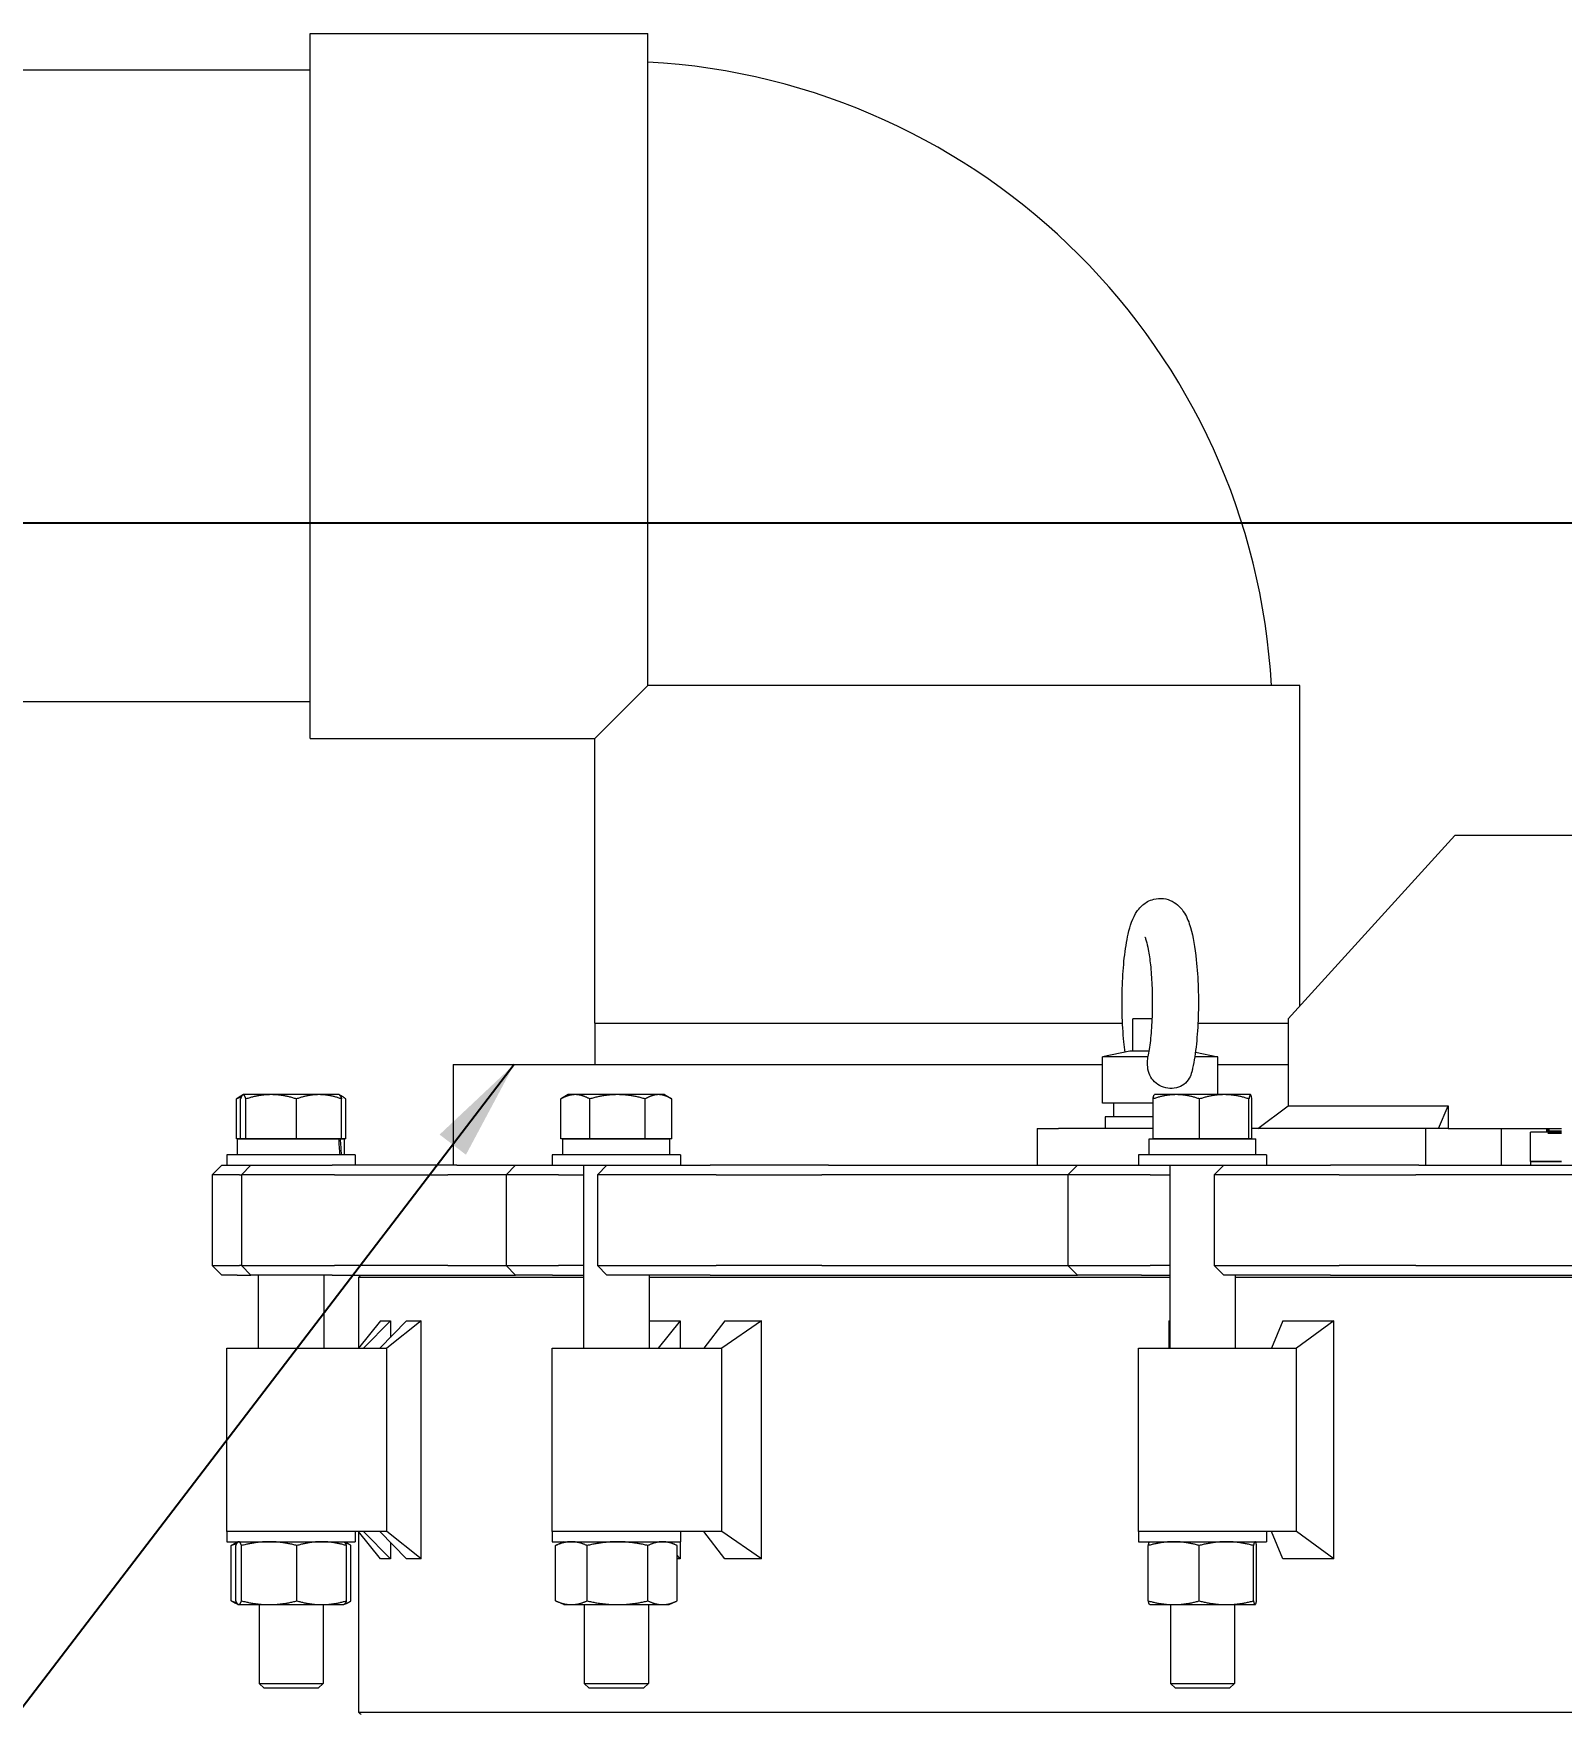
# Model space of a CAD drawing. Header units: inches. Extents: x 17 to 469, y 7 to 301.
# Drawn here: x 334.11 to 354.97, y 116.49 to 139.43 of the extents above; entities that cross this region are included whole.
import ezdxf

# ---------------------------------------------------------------- set-up
doc = ezdxf.new("R2010")
doc.units = ezdxf.units.IN
doc.header["$LTSCALE"] = 14
doc.header["$MEASUREMENT"] = 0
for name, color, linetype, lineweight in [('Dimension (ANSI)', 7, 'Continuous', 25), ('Symbol (ANSI)', 7, 'Continuous', 25), ('Visible (ANSI)', 7, 'Continuous', 50)]:
    doc.layers.add(name, color=color, linetype=linetype, lineweight=lineweight)
doc.styles.add('MEMCOR Medium', font='arial.ttf')
doc.dimstyles.new('Default (ANSI)', dxfattribs={"dimscale": 14, "dimtxt": 0.15, "dimasz": 0.098425, "dimexe": 0.125, "dimexo": 0.0625, "dimgap": 0.031496, "dimtad": 0, "dimtih": 1, "dimtoh": 1, "dimdec": 4, "dimrnd": 1e-08, "dimzin": 3, "dimdsep": 46, "dimlunit": 5, "dimtxsty": 'MEMCOR Medium', "dimcen": 0.09, "dimdle": 0.393701, "dimclrd": 256, "dimclre": 256, "dimclrt": 256, "dimadec": 0, "dimazin": 1, "dimtfac": 0.8, "dimtofl": 0, "dimtmove": 0, "dimatfit": 3, "dimfxl": 1, "dimfrac": 1, "dimtolj": 1, "dimtzin": 4, "dimlwd": -1, "dimlwe": -1, "dimarcsym": 0})
doc.dimstyles.new('Default (ANSI)$7', dxfattribs={"dimscale": 14, "dimtxt": 0.15, "dimasz": 0.098425, "dimexe": 0.125, "dimexo": 0.0625, "dimgap": 0.031496, "dimtad": 0, "dimtih": 1, "dimtoh": 1, "dimdec": 4, "dimrnd": 1e-08, "dimzin": 3, "dimdsep": 46, "dimlunit": 5, "dimtxsty": 'MEMCOR Medium', "dimcen": 0.09, "dimdle": 0.393701, "dimclrd": 256, "dimclre": 256, "dimclrt": 256, "dimadec": 0, "dimazin": 1, "dimtfac": 0.8, "dimtofl": 0, "dimtmove": 0, "dimatfit": 3, "dimfxl": 1, "dimfrac": 1, "dimtolj": 1, "dimtzin": 4, "dimlwd": -1, "dimlwe": -1, "dimarcsym": 0})

# ---------------------------------------------------------------- blocks, each defined once
blk = doc.blocks.new('*D28')
at = {"layer": 'Defpoints', "color": 0, "transparency": 16777216}
for p in [(299.754, 132.744), (359.476, 132.744), (339.816, 40.229)]:
    blk.add_point(p, dxfattribs=at)
at = {"layer": 'Dimension (ANSI)', "transparency": 16777216}
for p, q in [((358.601, 132.744), (298.004, 132.744)), ((299.754, 131.366), (299.754, 93.646)), ((299.754, 41.607), (299.754, 79.328)), ((338.941, 40.229), (298.004, 40.229))]:
    blk.add_line(p, q, dxfattribs=at)
for points in [[(299.524, 131.366), (299.983, 131.366), (299.754, 132.744)], [(299.524, 41.607), (299.983, 41.607), (299.754, 40.229)]]:
    blk.add_solid(points, dxfattribs=at)
at = {"layer": 'Dimension (ANSI)', "transparency": 16777216, "char_height": 2.1, "attachment_point": 5, "style": 'MEMCOR Medium'}
for s, insert in [('\\A1; \\fArial|b0|i0;\\H2.1000;92{\\H0.8x;\\S1#2;} in', (299.754, 88.633)), ('\\A1;[2349.9 mm]{\\P\\fArial|b0|i0;\\H2.1000;SHIPPING HEIGHT\\P\\fArial|b0|i0;\\H2.1000;REF.}', (299.754, 81.474))]:
    blk.add_mtext(s, dxfattribs=dict(at, insert=insert))

msp = doc.modelspace()

# ---------------------------------------------------------------- linework, layer by layer
at = {"layer": 'Visible (ANSI)', "linetype": 'Continuous', "lineweight": 18}
for p, q in [((337.890631, 129.804368), (337.890631, 139.429368)), ((337.890631, 139.429368), (342.500631, 139.429368)), ((342.500631, 130.526868), (342.500631, 139.429368)), ((337.890631, 138.929368), (314.965381, 138.929368)), ((341.778131, 129.804368), (342.500631, 130.526868)), ((351.403131, 130.526868), (342.500631, 130.526868)), ((351.403131, 126.157555), (351.403131, 130.526868)), ((337.890631, 130.304368), (314.965381, 130.304368)), ((337.890631, 129.804368), (341.778131, 129.804368)), ((341.778131, 125.916868), (341.778131, 129.804368)), ((351.240898, 125.979368), (353.517066, 128.479368)), ((372.356837, 128.479368), (353.517066, 128.479368)), ((341.778131, 125.916868), (348.980825, 125.916868)), ((341.778131, 125.916868), (341.778131, 125.354368)), ((341.778131, 125.916868), (348.980825, 125.916868)), ((349.382348, 125.979368), (349.120462, 125.979368)), ((349.120462, 125.536373), (349.120462, 125.979368)), ((350.010099, 125.916868), (351.240898, 125.916868)), ((350.010099, 125.916868), (351.240898, 125.916868)), ((351.240898, 125.979368), (351.240898, 124.791868)), ((349.080119, 125.536373), (348.70806, 125.457289)), ((349.327628, 125.457289), (348.70806, 125.457289)), ((348.70806, 124.827368), (348.70806, 125.457289)), ((349.341024, 125.536373), (349.080119, 125.536373)), ((350.282863, 125.457289), (349.966253, 125.457289)), ((349.975636, 125.522592), (350.282863, 125.457289)), ((350.282863, 124.942997), (350.282863, 125.457289)), ((339.840631, 125.354368), (348.70806, 125.354368)), ((339.840631, 125.354368), (339.840631, 123.979368)), ((350.282863, 125.354368), (351.240898, 125.354368)), ((336.882911, 124.338997), (336.882911, 124.884405)), ((336.970103, 124.9412), (336.930472, 124.918319)), ((336.939551, 124.338997), (336.939551, 124.884405)), ((336.973215, 124.942997), (336.970103, 124.9412)), ((336.976313, 124.942997), (336.973215, 124.942997)), ((337.357906, 124.942997), (336.976313, 124.942997)), ((337.013074, 124.338997), (337.013074, 124.884405)), ((338.010809, 124.942997), (337.357906, 124.942997)), ((337.702738, 124.338997), (337.702738, 124.884405)), ((338.285215, 124.942997), (338.010809, 124.942997)), ((338.285215, 124.942997), (338.288327, 124.9412)), ((338.288327, 124.9412), (338.327958, 124.918319)), ((338.318879, 124.338997), (338.318879, 124.884405)), ((338.37552, 124.338997), (338.37552, 124.884405)), ((341.312758, 124.338997), (341.312758, 124.884405)), ((341.414052, 124.942997), (341.322059, 124.889885)), ((341.509433, 124.942997), (341.414052, 124.942997)), ((342.084755, 124.942997), (341.509433, 124.942997)), ((341.706108, 124.338997), (341.706108, 124.884405)), ((342.645373, 124.942997), (342.084755, 124.942997)), ((342.463401, 124.338997), (342.463401, 124.884405)), ((342.726052, 124.942997), (342.645373, 124.942997)), ((342.726052, 124.942997), (342.818044, 124.889885)), ((342.827345, 124.338997), (342.827345, 124.884405)), ((349.397231, 124.827368), (348.70806, 124.827368)), ((348.862962, 124.639368), (348.862962, 124.827368)), ((349.397231, 124.338997), (349.397231, 124.884405)), ((349.416162, 124.942997), (349.415261, 124.942477)), ((349.714866, 124.942997), (349.416162, 124.942997)), ((350.369966, 124.942997), (349.714866, 124.942997)), ((350.0325, 124.338997), (350.0325, 124.884405)), ((350.727263, 124.942997), (350.369966, 124.942997)), ((350.707431, 124.338997), (350.707431, 124.884405)), ((350.728162, 124.942997), (350.727263, 124.942997)), ((350.728162, 124.942997), (350.729064, 124.942477)), ((350.747094, 124.338997), (350.747094, 124.884405)), ((350.827133, 124.479368), (351.240898, 124.791868)), ((351.240898, 124.791868), (353.42602, 124.791868)), ((353.296776, 124.479368), (353.42602, 124.791868)), ((353.42602, 124.791868), (353.42602, 124.479368)), ((349.397231, 124.639368), (348.745462, 124.639368)), ((348.745462, 124.639368), (348.745462, 124.479368)), ((336.939551, 124.338997), (336.882911, 124.338997)), ((336.899715, 124.338993), (338.281611, 124.338993)), ((336.899715, 124.119993), (336.899715, 124.338993)), ((336.976313, 124.338997), (336.939551, 124.338997)), ((336.973215, 124.338997), (336.973215, 124.338993)), ((337.013074, 124.338997), (336.976313, 124.338997)), ((337.357906, 124.338997), (337.013074, 124.338997)), ((337.702738, 124.338997), (337.357906, 124.338997)), ((338.010809, 124.338997), (337.702738, 124.338997)), ((338.318879, 124.338997), (338.010809, 124.338997)), ((338.281611, 124.338993), (338.304255, 124.338993)), ((338.285215, 124.338997), (338.285215, 124.338993)), ((338.304255, 124.338993), (338.358715, 124.338993)), ((338.37552, 124.338997), (338.318879, 124.338997)), ((338.358715, 124.119993), (338.358715, 124.338993)), ((341.509433, 124.338997), (341.312758, 124.338997)), ((341.340552, 124.338993), (342.799468, 124.338993)), ((341.340552, 124.119993), (341.340552, 124.338993)), ((341.414052, 124.338997), (341.414052, 124.338993)), ((341.706108, 124.338997), (341.509433, 124.338997)), ((342.084755, 124.338997), (341.706108, 124.338997)), ((342.463401, 124.338997), (342.084755, 124.338997)), ((342.645373, 124.338997), (342.463401, 124.338997)), ((342.827345, 124.338997), (342.645373, 124.338997)), ((342.726052, 124.338997), (342.726052, 124.338993)), ((347.815055, 124.479368), (348.108264, 124.479368)), ((347.815055, 124.479368), (347.815055, 123.979368)), ((349.397231, 124.479368), (348.108264, 124.479368)), ((349.342662, 124.338993), (350.801662, 124.338993)), ((349.342662, 124.119993), (349.342662, 124.338993)), ((349.714866, 124.338997), (349.397231, 124.338997)), ((349.416162, 124.338997), (349.416162, 124.338993)), ((350.0325, 124.338997), (349.714866, 124.338997)), ((350.369966, 124.338997), (350.0325, 124.338997)), ((350.707431, 124.338997), (350.369966, 124.338997)), ((350.727263, 124.338997), (350.707431, 124.338997)), ((350.747094, 124.338997), (350.727263, 124.338997)), ((350.728162, 124.338997), (350.728162, 124.338993)), ((353.115834, 124.479368), (350.747094, 124.479368)), ((350.801662, 124.119993), (350.801662, 124.338993)), ((353.42602, 124.479368), (353.115834, 124.479368)), ((353.115834, 124.479368), (353.115834, 123.979368)), ((353.42602, 124.479368), (353.296776, 124.479368)), ((353.42602, 124.479368), (354.972587, 124.479368)), ((354.149787, 124.479368), (354.149787, 123.979368)), ((354.787204, 124.429368), (354.550631, 124.429368)), ((354.550631, 124.029368), (354.550631, 124.429368)), ((338.504215, 124.119993), (336.754215, 124.119993)), ((336.754215, 124.119993), (336.754215, 123.979368)), ((338.504215, 124.119993), (338.504215, 123.979368)), ((342.945052, 124.119993), (341.195052, 124.119993)), ((341.195052, 124.119993), (341.195052, 123.979368)), ((342.799552, 124.119993), (342.799552, 124.276469)), ((342.945052, 124.119993), (342.945052, 123.979368)), ((350.947162, 124.119993), (349.197162, 124.119993)), ((349.197162, 124.119993), (349.197162, 123.979368)), ((350.947162, 124.119993), (350.947162, 123.979368)), ((336.682834, 123.979368), (336.552834, 123.849368)), ((336.569109, 123.849368), (336.552834, 123.849368)), ((336.552834, 123.849368), (336.552834, 122.609368)), ((336.62218, 123.849368), (336.569109, 123.849368)), ((336.923185, 123.849368), (336.62218, 123.849368)), ((336.682834, 123.979368), (336.696993, 123.979368)), ((336.696993, 123.979368), (336.749775, 123.979368)), ((336.749775, 123.979368), (336.754215, 123.979368)), ((336.754215, 123.979368), (337.081337, 123.979368)), ((336.923185, 123.849368), (336.951337, 123.849368)), ((337.081337, 123.979368), (336.951337, 123.849368)), ((336.959494, 123.849368), (336.951337, 123.849368)), ((336.951337, 123.849368), (336.951337, 122.609368)), ((337.03361, 123.849368), (336.959494, 123.849368)), ((338.220397, 123.849368), (337.03361, 123.849368)), ((337.081337, 123.979368), (337.085252, 123.979368)), ((337.085252, 123.979368), (337.158965, 123.979368)), ((337.158965, 123.979368), (338.191469, 123.979368)), ((339.157266, 123.979368), (338.191469, 123.979368)), ((338.220397, 123.849368), (339.186193, 123.849368)), ((339.891749, 123.979368), (339.157266, 123.979368)), ((339.186193, 123.849368), (339.769117, 123.849368)), ((340.563757, 123.849368), (339.769117, 123.849368)), ((339.891749, 123.979368), (340.693757, 123.979368)), ((340.693757, 123.979368), (340.563757, 123.849368)), ((340.755411, 123.849368), (340.563757, 123.849368)), ((340.563757, 123.849368), (340.563757, 122.609368)), ((340.693757, 123.979368), (340.860496, 123.979368)), ((340.925158, 123.849368), (340.755411, 123.849368)), ((340.860496, 123.979368), (341.029318, 123.979368)), ((341.281339, 123.849368), (340.925158, 123.849368)), ((341.029318, 123.979368), (341.195052, 123.979368)), ((341.195052, 123.979368), (341.940701, 123.979368)), ((341.281339, 123.849368), (341.622552, 123.849368)), ((341.622552, 123.979368), (341.622552, 121.479368)), ((341.940701, 123.979368), (341.810701, 123.849368)), ((341.870291, 123.849368), (341.810701, 123.849368)), ((341.810701, 123.849368), (341.810701, 122.609368)), ((342.056915, 123.849368), (341.870291, 123.849368)), ((341.940701, 123.979368), (341.969304, 123.979368)), ((341.969304, 123.979368), (342.154912, 123.979368)), ((343.434226, 123.849368), (342.056915, 123.849368)), ((342.154912, 123.979368), (343.353173, 123.979368)), ((344.127681, 123.979368), (343.353173, 123.979368)), ((343.434226, 123.849368), (344.208735, 123.849368)), ((344.965207, 123.979368), (344.127681, 123.979368)), ((344.208735, 123.849368), (344.873438, 123.849368)), ((348.236232, 123.849368), (344.873438, 123.849368)), ((344.965207, 123.979368), (348.366232, 123.979368)), ((348.366232, 123.979368), (348.236232, 123.849368)), ((348.763368, 123.849368), (348.236232, 123.849368)), ((348.236232, 123.849368), (348.236232, 122.609368)), ((348.366232, 123.979368), (348.82484, 123.979368)), ((349.01617, 123.849368), (348.763368, 123.849368)), ((348.82484, 123.979368), (349.076266, 123.979368)), ((349.356981, 123.849368), (349.01617, 123.849368)), ((349.076266, 123.979368), (349.239855, 123.979368)), ((349.241086, 123.979368), (349.239855, 123.979368)), ((349.241086, 123.979368), (350.363192, 123.979368)), ((349.356981, 123.849368), (349.624662, 123.849368)), ((349.624662, 123.979368), (349.624662, 121.479368)), ((350.363192, 123.979368), (350.233192, 123.849368)), ((350.381928, 123.849368), (350.233192, 123.849368)), ((350.233192, 123.849368), (350.233192, 122.609368)), ((350.363192, 123.979368), (350.434585, 123.979368)), ((350.644096, 123.849368), (350.381928, 123.849368)), ((350.434585, 123.979368), (350.695326, 123.979368)), ((351.939138, 123.849368), (350.644096, 123.849368)), ((350.695326, 123.979368), (351.822013, 123.979368)), ((352.251832, 123.979368), (351.822013, 123.979368)), ((351.939138, 123.849368), (352.368958, 123.849368)), ((353.026518, 123.979368), (352.251832, 123.979368)), ((352.368958, 123.849368), (352.983788, 123.849368)), ((357.60745, 123.849368), (352.983788, 123.849368)), ((353.026518, 123.979368), (357.622222, 123.979368)), ((354.972587, 124.029368), (354.550631, 124.029368)), ((354.550631, 124.029368), (354.972587, 124.029368)), ((354.550631, 124.029368), (354.550631, 123.979368)), ((336.552834, 122.609368), (336.569109, 122.609368)), ((336.682834, 122.479368), (336.552834, 122.609368)), ((336.569109, 122.609368), (336.62218, 122.609368)), ((336.62218, 122.609368), (336.923185, 122.609368)), ((336.696993, 122.479368), (336.682834, 122.479368)), ((336.749775, 122.479368), (336.696993, 122.479368)), ((336.894258, 122.479368), (336.749775, 122.479368)), ((336.894258, 122.479368), (337.081337, 122.479368)), ((336.951337, 122.609368), (336.923185, 122.609368)), ((336.951337, 122.609368), (336.959494, 122.609368)), ((337.081337, 122.479368), (336.951337, 122.609368)), ((336.959494, 122.609368), (337.03361, 122.609368)), ((337.03361, 122.609368), (338.220397, 122.609368)), ((337.085252, 122.479368), (337.081337, 122.479368)), ((337.158965, 122.479368), (337.085252, 122.479368)), ((338.191469, 122.479368), (337.158965, 122.479368)), ((337.181715, 122.479368), (337.181715, 121.479368)), ((338.076715, 122.479368), (338.076715, 121.479368)), ((338.191469, 122.479368), (339.157266, 122.479368)), ((339.186193, 122.609368), (338.220397, 122.609368)), ((339.157266, 122.479368), (339.691711, 122.479368)), ((339.769117, 122.609368), (339.186193, 122.609368)), ((339.691711, 122.479368), (340.693757, 122.479368)), ((339.769117, 122.609368), (340.563757, 122.609368)), ((340.563757, 122.609368), (340.755411, 122.609368)), ((340.693757, 122.479368), (340.563757, 122.609368)), ((340.860496, 122.479368), (340.693757, 122.479368)), ((340.755411, 122.609368), (340.925158, 122.609368)), ((341.029318, 122.479368), (340.860496, 122.479368)), ((340.925158, 122.609368), (341.281339, 122.609368)), ((341.200285, 122.479368), (341.029318, 122.479368)), ((341.200285, 122.479368), (341.622552, 122.479368)), ((341.622552, 122.609368), (341.281339, 122.609368)), ((341.810701, 122.609368), (341.870291, 122.609368)), ((341.940701, 122.479368), (341.810701, 122.609368)), ((341.870291, 122.609368), (342.056915, 122.609368)), ((341.969304, 122.479368), (341.940701, 122.479368)), ((342.154912, 122.479368), (341.969304, 122.479368)), ((342.056915, 122.609368), (343.434226, 122.609368)), ((343.353173, 122.479368), (342.154912, 122.479368)), ((342.517552, 122.479368), (342.517552, 121.479368)), ((343.353173, 122.479368), (344.127681, 122.479368)), ((344.208735, 122.609368), (343.434226, 122.609368)), ((344.127681, 122.479368), (344.662489, 122.479368)), ((344.873438, 122.609368), (344.208735, 122.609368)), ((344.662489, 122.479368), (348.366232, 122.479368)), ((344.873438, 122.609368), (348.236232, 122.609368)), ((348.236232, 122.609368), (348.763368, 122.609368)), ((348.366232, 122.479368), (348.236232, 122.609368)), ((348.82484, 122.479368), (348.366232, 122.479368)), ((348.763368, 122.609368), (349.01617, 122.609368)), ((349.076266, 122.479368), (348.82484, 122.479368)), ((349.01617, 122.609368), (349.356981, 122.609368)), ((349.239855, 122.479368), (349.076266, 122.479368)), ((349.239855, 122.479368), (349.624662, 122.479368)), ((349.624662, 122.609368), (349.356981, 122.609368)), ((350.233192, 122.609368), (350.381928, 122.609368)), ((350.363192, 122.479368), (350.233192, 122.609368)), ((350.434585, 122.479368), (350.363192, 122.479368)), ((350.381928, 122.609368), (350.644096, 122.609368)), ((350.695326, 122.479368), (350.434585, 122.479368)), ((350.519662, 122.479368), (350.519662, 121.479368)), ((350.644096, 122.609368), (351.939138, 122.609368)), ((351.822013, 122.479368), (350.695326, 122.479368)), ((351.822013, 122.479368), (352.251832, 122.479368)), ((352.368958, 122.609368), (351.939138, 122.609368)), ((352.251832, 122.479368), (352.681076, 122.479368)), ((352.983788, 122.609368), (352.368958, 122.609368)), ((352.681076, 122.479368), (357.941968, 122.479368)), ((352.983788, 122.609368), (357.60745, 122.609368)), ((341.622552, 122.448118), (338.5518, 122.448118)), ((338.5518, 122.448118), (338.5518, 121.484429)), ((349.624662, 122.448118), (342.517552, 122.448118)), ((359.603131, 122.448118), (350.519662, 122.448118)), ((338.848154, 121.85416), (338.547743, 121.479368)), ((338.986935, 121.85416), (338.619691, 121.479368)), ((339.205643, 121.85416), (338.842212, 121.479368)), ((338.848154, 121.85416), (338.986935, 121.85416)), ((339.404364, 121.85416), (338.937155, 121.479368)), ((338.986935, 121.85416), (338.986935, 121.628615)), ((339.205643, 121.85416), (339.404364, 121.85416)), ((339.404364, 118.604576), (339.404364, 121.85416)), ((342.517552, 121.85416), (342.940151, 121.85416)), ((342.940151, 121.85416), (342.641831, 121.479368)), ((342.940151, 121.85416), (342.940151, 121.479368)), ((343.552956, 121.85416), (343.265321, 121.479368)), ((344.04982, 121.85416), (343.508349, 121.479368)), ((343.552956, 121.85416), (344.04982, 121.85416)), ((344.04982, 118.604576), (344.04982, 121.85416)), ((349.612386, 121.85416), (349.612386, 121.479368)), ((349.612386, 121.85416), (349.624662, 121.85416)), ((349.612386, 121.85416), (349.624662, 121.826586)), ((351.167837, 121.85416), (351.012966, 121.479368)), ((351.167837, 121.85416), (351.864433, 121.85416)), ((351.864433, 121.85416), (351.355946, 121.479368)), ((351.864433, 118.604576), (351.864433, 121.85416)), ((336.754215, 121.479368), (337.823921, 121.479368)), ((336.754215, 118.979368), (336.754215, 121.479368)), ((337.823921, 121.479368), (338.937155, 121.479368)), ((338.937155, 118.979368), (338.937155, 121.479368)), ((341.195052, 121.479368), (342.615605, 121.479368)), ((341.195052, 118.979368), (341.195052, 121.479368)), ((342.615605, 121.479368), (343.508349, 121.479368)), ((343.508349, 118.979368), (343.508349, 121.479368)), ((349.197162, 121.479368), (350.86051, 121.479368)), ((349.197162, 118.979368), (349.197162, 121.479368)), ((350.86051, 121.479368), (351.355946, 121.479368)), ((351.355946, 118.979368), (351.355946, 121.479368)), ((337.823921, 118.979368), (336.754215, 118.979368)), ((337.823921, 118.979368), (336.754215, 118.979368)), ((336.754215, 118.979368), (336.754215, 118.838743)), ((336.754215, 118.838743), (338.504215, 118.838743)), ((336.906804, 118.837153), (336.863367, 118.816897)), ((336.910215, 118.838743), (336.906804, 118.837153)), ((338.937155, 118.979368), (337.823921, 118.979368)), ((338.348215, 118.838743), (338.351626, 118.837153)), ((338.351626, 118.837153), (338.395063, 118.816897)), ((338.504215, 118.979368), (338.504215, 118.838743)), ((338.848154, 118.604576), (338.547743, 118.979368)), ((338.5518, 118.974307), (338.5518, 116.510618)), ((338.986935, 118.604576), (338.619691, 118.979368)), ((339.205643, 118.604576), (338.842212, 118.979368)), ((339.404364, 118.604576), (338.937155, 118.979368)), ((338.986935, 118.830121), (338.986935, 118.604576)), ((342.615605, 118.979368), (341.195052, 118.979368)), ((342.615605, 118.979368), (341.195052, 118.979368)), ((341.195052, 118.979368), (341.195052, 118.838743)), ((341.195052, 118.838743), (342.945052, 118.838743)), ((341.351052, 118.838743), (341.250225, 118.791727)), ((343.508349, 118.979368), (342.615605, 118.979368)), ((342.789052, 118.838743), (342.889879, 118.791727)), ((342.940151, 118.838743), (342.940151, 118.604576)), ((342.945052, 118.979368), (342.945052, 118.838743)), ((343.552956, 118.604576), (343.265321, 118.979368)), ((344.04982, 118.604576), (343.508349, 118.979368)), ((350.86051, 118.979368), (349.197162, 118.979368)), ((350.86051, 118.979368), (349.197162, 118.979368)), ((349.197162, 118.979368), (349.197162, 118.838743)), ((349.197162, 118.838743), (350.947162, 118.838743)), ((349.353162, 118.838743), (349.352175, 118.838283)), ((350.791162, 118.838743), (350.79215, 118.838283)), ((351.355946, 118.979368), (350.86051, 118.979368)), ((350.947162, 118.979368), (350.947162, 118.838743)), ((351.167837, 118.604576), (351.012966, 118.979368)), ((351.864433, 118.604576), (351.355946, 118.979368)), ((336.811238, 118.03161), (336.811238, 118.786876)), ((336.873318, 118.03161), (336.873318, 118.786876)), ((336.953902, 118.03161), (336.953902, 118.786876)), ((337.709799, 118.03161), (337.709799, 118.786876)), ((338.385112, 118.03161), (338.385112, 118.786876)), ((338.447192, 118.03161), (338.447192, 118.786876)), ((338.986935, 118.604576), (338.848154, 118.604576)), ((339.404364, 118.604576), (339.205643, 118.604576)), ((341.240031, 118.03161), (341.240031, 118.786876)), ((341.671156, 118.03161), (341.671156, 118.786876)), ((342.501177, 118.03161), (342.501177, 118.786876)), ((342.900073, 118.03161), (342.900073, 118.786876)), ((342.940151, 118.604576), (342.900073, 118.654928)), ((342.940151, 118.604576), (342.900073, 118.604576)), ((344.04982, 118.604576), (343.552956, 118.604576)), ((349.332413, 118.03161), (349.332413, 118.786876)), ((350.028691, 118.03161), (350.028691, 118.786876)), ((350.76844, 118.03161), (350.76844, 118.786876)), ((350.811912, 118.03161), (350.811912, 118.786876)), ((351.864433, 118.604576), (351.167837, 118.604576)), ((336.906804, 117.981334), (336.863367, 118.001589)), ((336.910215, 117.979743), (336.906804, 117.981334)), ((336.910215, 117.979743), (336.91361, 117.979743)), ((336.91361, 117.979743), (337.33185, 117.979743)), ((337.191715, 117.979743), (337.191715, 116.905108)), ((337.33185, 117.979743), (338.047455, 117.979743)), ((338.047455, 117.979743), (338.348215, 117.979743)), ((338.066715, 117.979743), (338.066715, 116.905108)), ((338.348215, 117.979743), (338.351626, 117.981334)), ((338.351626, 117.981334), (338.395063, 118.001589)), ((341.351052, 117.979743), (341.250225, 118.026759)), ((341.351052, 117.979743), (341.455593, 117.979743)), ((341.455593, 117.979743), (342.086167, 117.979743)), ((341.632552, 117.979743), (341.632552, 116.905108)), ((342.086167, 117.979743), (342.700625, 117.979743)), ((342.507552, 117.979743), (342.507552, 116.905108)), ((342.700625, 117.979743), (342.789052, 117.979743)), ((342.789052, 117.979743), (342.889879, 118.026759)), ((349.353162, 117.979743), (349.352175, 117.980204)), ((349.353162, 117.979743), (349.680552, 117.979743)), ((349.634662, 117.979743), (349.634662, 116.905108)), ((349.680552, 117.979743), (350.398566, 117.979743)), ((350.398566, 117.979743), (350.790176, 117.979743)), ((350.509662, 117.979743), (350.509662, 116.905108)), ((350.790176, 117.979743), (350.791162, 117.979743)), ((350.791162, 117.979743), (350.79215, 117.980204)), ((337.191715, 116.905108), (338.066715, 116.905108)), ((337.259876, 116.838993), (337.191715, 116.905108)), ((337.998554, 116.838993), (337.259876, 116.838993)), ((337.998554, 116.838993), (338.066715, 116.905108)), ((341.632552, 116.905108), (342.507552, 116.905108)), ((341.700713, 116.838993), (341.632552, 116.905108)), ((342.439391, 116.838993), (341.700713, 116.838993)), ((342.439391, 116.838993), (342.507552, 116.905108)), ((349.634662, 116.905108), (350.509662, 116.905108)), ((349.702824, 116.838993), (349.634662, 116.905108)), ((350.441501, 116.838993), (349.702824, 116.838993)), ((350.441501, 116.838993), (350.509662, 116.905108)), ((338.5518, 116.510618), (373.450373, 116.510618))]:
    msp.add_line(p, q, dxfattribs=at)
at = {"layer": 'Visible (ANSI)'}
for q in [(354.787204, 124.479368), (354.972587, 124.429368)]:
    msp.add_line((354.787204, 124.429368), q, dxfattribs=at)
at = {"layer": 'Visible (ANSI)', "linetype": 'Continuous', "lineweight": 18}
msp.add_arc((342.000631, 130.026868), 9.0275, 3.1750271, 86.8249729, dxfattribs=at)
for centre, major_axis, ratio, start_param, end_param in [((337.629215, 124.183742), (-0.309623, 4.136905), 0.159668462, 4.685030063, 4.737973836), ((337.629215, 124.494244), (-0.309623, 4.136905), 0.159668462, 4.609855438, 4.662904805), ((342.070052, 124.183742), (0.016875, 4.137199), 0.176279845, 4.735523003, 4.750642504)]:
    msp.add_ellipse(centre, major_axis=major_axis, ratio=ratio, start_param=start_param, end_param=end_param, dxfattribs=at)
for points, knots in [([(349.015287, 125.522592), (349.009269, 125.567548), (349.003901, 125.614161), (348.987196, 125.784062), (348.979406, 125.915007), (348.9727, 126.178286), (348.973523, 126.310334), (348.983381, 126.567255), (348.992417, 126.691994), (349.018888, 126.927642), (349.03644, 127.037391), (349.086233, 127.251676), (349.109055, 127.345933), (349.205011, 127.480189), (349.227289, 127.506984), (349.294196, 127.563864), (349.343051, 127.59481), (349.44845, 127.622188), (349.496224, 127.625532), (349.584325, 127.614059), (349.62416, 127.600485), (349.696372, 127.563952), (349.72636, 127.540308), (349.784671, 127.484325), (349.807125, 127.452499), (349.86593, 127.355686), (349.88799, 127.293675), (349.945381, 127.09914), (349.970349, 126.951185), (350.001132, 126.66132), (350.009746, 126.530732), (350.017977, 126.267516), (350.017893, 126.135256), (350.009486, 125.87714), (350.001177, 125.751394), (349.976251, 125.513401), (349.959512, 125.402127), (349.934465, 125.286953), (349.93081, 125.271083), (349.927004, 125.255511)], [4.09191054, 4.09191054, 4.09191054, 4.09191054, 4.229016448, 4.229016448, 4.57723119, 4.57723119, 4.914438054, 4.914438054, 5.252582855, 5.252582855, 5.604736552, 5.604736552, 6.026869526, 6.026869526, 6.125269123, 6.125269123, 6.234567356, 6.234567356, 6.307574349, 6.307574349, 6.377668297, 6.377668297, 6.461118002, 6.461118002, 6.582315152, 6.582315152, 6.848885519, 6.848885519, 7.338221875, 7.338221875, 7.688566474, 7.688566474, 8.026146403, 8.026146403, 8.363820871, 8.363820871, 8.713754335, 8.713754335, 8.770958455, 8.770958455, 8.770958455, 8.770958455]), ([(349.285977, 127.097187), (349.285977, 127.097187), (349.28729, 127.094638), (349.292982, 127.081059), (349.299003, 127.064415), (349.314156, 127.011799), (349.323749, 126.970881), (349.343649, 126.863294), (349.353723, 126.792776), (349.371031, 126.629503), (349.377912, 126.535168), (349.386454, 126.335237), (349.38792, 126.229348), (349.384884, 126.019793), (349.380343, 125.916148), (349.366017, 125.72488), (349.356312, 125.636948), (349.33953, 125.525609), (349.3338, 125.492723), (349.327901, 125.463167)], [6.622553671, 6.622553671, 6.622553671, 6.622553671, 6.703408162, 6.703408162, 6.8598342, 6.8598342, 7.074885757, 7.074885757, 7.338994859, 7.338994859, 7.629739915, 7.629739915, 7.931170609, 7.931170609, 8.234371664, 8.234371664, 8.531568315, 8.531568315, 8.671074979, 8.671074979, 8.671074979, 8.671074979]), ([(349.927006, 125.25551), (349.918608, 125.221141), (349.906633, 125.19196), (349.87338, 125.133739), (349.848609, 125.105361), (349.7883, 125.060345), (349.753646, 125.044413), (349.678562, 125.026362), (349.638818, 125.024471), (349.559903, 125.035044), (349.521447, 125.047352), (349.452481, 125.084817), (349.422514, 125.109045), (349.374395, 125.166418), (349.356555, 125.198032), (349.330555, 125.269562), (349.323735, 125.308492), (349.320064, 125.384489), (349.322482, 125.42122), (349.327628, 125.457289)], [0.519435859, 0.519435859, 0.519435859, 0.519435859, 0.810321089, 0.810321089, 1.202761918, 1.202761918, 1.595585956, 1.595585956, 1.990359356, 1.990359356, 2.383365136, 2.383365136, 2.760847361, 2.760847361, 3.119766305, 3.119766305, 3.506098689, 3.506098689, 3.8615623, 3.8615623, 3.8615623, 3.8615623])]:
    msp.add_open_spline(points, degree=3, knots=knots, dxfattribs=at)
for points in [[(349.327628, 125.457289), (349.327416, 125.459237), (349.327508, 125.461197), (349.327901, 125.463167)], [(338.583085, 122.479368), (338.57265, 122.46895), (338.562222, 122.458533), (338.5518, 122.448118)], [(338.5518, 116.510618), (338.562222, 116.500203), (338.57265, 116.489787), (338.583085, 116.479368)]]:
    msp.add_open_spline(points, degree=3, dxfattribs=at)
for points, weights in [([(336.882911, 124.884405), (336.907651, 124.905143), (336.930472, 124.918319)], [1, 1.01311213731, 1.01716466047]), ([(336.949661, 124.911157), (336.917339, 124.899914), (336.882911, 124.884405)], [1.01451336305, 1.00977327381, 1]), ([(336.976313, 124.942997), (336.959252, 124.942997), (336.939551, 124.884405)], [1, 1.0379548493, 1]), ([(337.013074, 124.884405), (336.993374, 124.942997), (336.976313, 124.942997)], [1, 1.0379548493, 1]), ([(337.357906, 124.942997), (337.197869, 124.942997), (337.013074, 124.884405)], [1, 1.0379548493, 1]), ([(337.702738, 124.884405), (337.517943, 124.942997), (337.357906, 124.942997)], [1, 1.0379548493, 1]), ([(338.010809, 124.942997), (337.867832, 124.942997), (337.702738, 124.884405)], [1, 1.0379548493, 1]), ([(338.318879, 124.884405), (338.153785, 124.942997), (338.010809, 124.942997)], [1, 1.0379548493, 1]), ([(338.288327, 124.9412), (338.302542, 124.932993), (338.318879, 124.884405)], [1.01101259492, 1.03127181183, 1]), ([(338.37552, 124.884405), (338.333752, 124.919416), (338.296651, 124.933257)], [1, 1.02233827534, 1.01838222707]), ([(341.509433, 124.942997), (341.418156, 124.942997), (341.312758, 124.884405)], [1, 1.0379548493, 1]), ([(341.312758, 124.884405), (341.317438, 124.887217), (341.322059, 124.889885)], [1, 1.00175790125, 1.00335296603]), ([(341.706108, 124.884405), (341.60071, 124.942997), (341.509433, 124.942997)], [1, 1.0379548493, 1]), ([(342.084755, 124.942997), (341.909024, 124.942997), (341.706108, 124.884405)], [1, 1.0379548493, 1]), ([(342.463401, 124.884405), (342.260485, 124.942997), (342.084755, 124.942997)], [1, 1.0379548493, 1]), ([(342.645373, 124.942997), (342.56092, 124.942997), (342.463401, 124.884405)], [1, 1.0379548493, 1]), ([(342.827345, 124.884405), (342.729827, 124.942997), (342.645373, 124.942997)], [1, 1.0379548493, 1]), ([(349.714866, 124.942997), (349.567451, 124.942997), (349.397231, 124.884405)], [1, 1.0379548493, 1]), ([(349.397231, 124.884405), (349.406887, 124.937642), (349.415261, 124.942477)], [1, 1.03436673242, 1.00649781807]), ([(350.0325, 124.884405), (349.86228, 124.942997), (349.714866, 124.942997)], [1, 1.0379548493, 1]), ([(350.369966, 124.942997), (350.213347, 124.942997), (350.0325, 124.884405)], [1, 1.0379548493, 1]), ([(350.707431, 124.884405), (350.526584, 124.942997), (350.369966, 124.942997)], [1, 1.0379548493, 1]), ([(350.727263, 124.942997), (350.718059, 124.942997), (350.707431, 124.884405)], [1, 1.0379548493, 1]), ([(350.747094, 124.884405), (350.736466, 124.942997), (350.727263, 124.942997)], [1, 1.0379548493, 1]), ([(336.811238, 118.786876), (336.838354, 118.805234), (336.863367, 118.816897)], [1, 1.01311213731, 1.01716466047]), ([(336.884399, 118.810557), (336.848973, 118.800604), (336.811238, 118.786876)], [1.01451336305, 1.00977327381, 1]), ([(336.91361, 118.838743), (336.894911, 118.838743), (336.873318, 118.786876)], [1, 1.0379548493, 1]), ([(336.953902, 118.786876), (336.93231, 118.838743), (336.91361, 118.838743)], [1, 1.0379548493, 1]), ([(337.33185, 118.838743), (337.156444, 118.838743), (336.953902, 118.786876)], [1, 1.0379548493, 1]), ([(337.709799, 118.786876), (337.507257, 118.838743), (337.33185, 118.838743)], [1, 1.0379548493, 1]), ([(338.047455, 118.838743), (337.890748, 118.838743), (337.709799, 118.786876)], [1, 1.0379548493, 1]), ([(338.385112, 118.786876), (338.204162, 118.838743), (338.047455, 118.838743)], [1, 1.0379548493, 1]), ([(338.351626, 118.837153), (338.367206, 118.829887), (338.385112, 118.786876)], [1.01101259492, 1.03127181183, 1]), ([(338.447192, 118.786876), (338.401414, 118.817869), (338.360749, 118.830121)], [1, 1.02233827534, 1.01838222707]), ([(341.455593, 118.838743), (341.35555, 118.838743), (341.240031, 118.786876)], [1, 1.0379548493, 1]), ([(341.671156, 118.786876), (341.555636, 118.838743), (341.455593, 118.838743)], [1, 1.0379548493, 1]), ([(342.086167, 118.838743), (341.89356, 118.838743), (341.671156, 118.786876)], [1, 1.0379548493, 1]), ([(342.501177, 118.786876), (342.278774, 118.838743), (342.086167, 118.838743)], [1, 1.0379548493, 1]), ([(342.700625, 118.838743), (342.608061, 118.838743), (342.501177, 118.786876)], [1, 1.0379548493, 1]), ([(342.900073, 118.786876), (342.793189, 118.838743), (342.700625, 118.838743)], [1, 1.0379548493, 1]), ([(349.680552, 118.838743), (349.51898, 118.838743), (349.332413, 118.786876)], [1, 1.0379548493, 1]), ([(349.332413, 118.786876), (349.342997, 118.834003), (349.352175, 118.838283)], [1, 1.03436673242, 1.00649781807]), ([(350.028691, 118.786876), (349.842124, 118.838743), (349.680552, 118.838743)], [1, 1.0379548493, 1]), ([(350.398566, 118.838743), (350.226906, 118.838743), (350.028691, 118.786876)], [1, 1.0379548493, 1]), ([(350.76844, 118.786876), (350.570225, 118.838743), (350.398566, 118.838743)], [1, 1.0379548493, 1]), ([(350.790176, 118.838743), (350.780089, 118.838743), (350.76844, 118.786876)], [1, 1.0379548493, 1]), ([(350.811912, 118.786876), (350.800264, 118.838743), (350.790176, 118.838743)], [1, 1.0379548493, 1]), ([(341.240031, 118.786876), (341.24516, 118.789365), (341.250225, 118.791727)], [1, 1.00175790125, 1.00335296603]), ([(336.811238, 118.03161), (336.848973, 118.017882), (336.884399, 118.007929)], [1, 1.00977327381, 1.01451336305]), ([(336.863367, 118.001589), (336.838354, 118.013253), (336.811238, 118.03161)], [1.01716466047, 1.01311213731, 1]), ([(336.873318, 118.03161), (336.894911, 117.979743), (336.91361, 117.979743)], [1, 1.0379548493, 1]), ([(336.91361, 117.979743), (336.93231, 117.979743), (336.953902, 118.03161)], [1, 1.0379548493, 1]), ([(336.953902, 118.03161), (337.156444, 117.979743), (337.33185, 117.979743)], [1, 1.0379548493, 1]), ([(337.33185, 117.979743), (337.507257, 117.979743), (337.709799, 118.03161)], [1, 1.0379548493, 1]), ([(337.709799, 118.03161), (337.890748, 117.979743), (338.047455, 117.979743)], [1, 1.0379548493, 1]), ([(338.047455, 117.979743), (338.204162, 117.979743), (338.385112, 118.03161)], [1, 1.0379548493, 1]), ([(338.385112, 118.03161), (338.367206, 117.988599), (338.351626, 117.981334)], [1, 1.03127181183, 1.01101259492]), ([(338.360749, 117.988365), (338.401414, 118.000618), (338.447192, 118.03161)], [1.01838222707, 1.02233827534, 1]), ([(341.250225, 118.026759), (341.24516, 118.029121), (341.240031, 118.03161)], [1.00335296603, 1.00175790125, 1]), ([(341.240031, 118.03161), (341.35555, 117.979743), (341.455593, 117.979743)], [1, 1.0379548493, 1]), ([(341.455593, 117.979743), (341.555636, 117.979743), (341.671156, 118.03161)], [1, 1.0379548493, 1]), ([(341.671156, 118.03161), (341.89356, 117.979743), (342.086167, 117.979743)], [1, 1.0379548493, 1]), ([(342.086167, 117.979743), (342.278774, 117.979743), (342.501177, 118.03161)], [1, 1.0379548493, 1]), ([(342.501177, 118.03161), (342.608061, 117.979743), (342.700625, 117.979743)], [1, 1.0379548493, 1]), ([(342.700625, 117.979743), (342.793189, 117.979743), (342.900073, 118.03161)], [1, 1.0379548493, 1]), ([(349.352175, 117.980204), (349.342997, 117.984484), (349.332413, 118.03161)], [1.00649781807, 1.03436673242, 1]), ([(349.332413, 118.03161), (349.51898, 117.979743), (349.680552, 117.979743)], [1, 1.0379548493, 1]), ([(349.680552, 117.979743), (349.842124, 117.979743), (350.028691, 118.03161)], [1, 1.0379548493, 1]), ([(350.028691, 118.03161), (350.226906, 117.979743), (350.398566, 117.979743)], [1, 1.0379548493, 1]), ([(350.398566, 117.979743), (350.570225, 117.979743), (350.76844, 118.03161)], [1, 1.0379548493, 1]), ([(350.76844, 118.03161), (350.780089, 117.979743), (350.790176, 117.979743)], [1, 1.0379548493, 1]), ([(350.790176, 117.979743), (350.800264, 117.979743), (350.811912, 118.03161)], [1, 1.0379548493, 1])]:
    msp.add_rational_spline(points, weights, degree=2, dxfattribs=at)

# ---------------------------------------------------------------- dimensions: what is measured, and where the dimension line sits
at = {"layer": 'Dimension (ANSI)'}
dim = msp.add_linear_dim(base=(299.753719, 132.744368), p1=(339.816064, 40.229368), p2=(359.475631, 132.744368), angle=90, text=' \\fArial|b0|i0;\\H2.1000;<> in\\X[2349.9 mm]{\\P\\fArial|b0|i0;\\H2.1000;SHIPPING HEIGHT\\P\\fArial|b0|i0;\\H2.1000;REF.}', dimstyle='Default (ANSI)', override={"dimgap": 0.031496, "dimdec": 4, "dimpost": '', "dimtol": 0, "dimlim": 0, "dimtp": 0, "dimtm": 0, "dimtdec": 2, "dimatfit": 1}, dxfattribs=at)
dim.commit()
dim.dimension.update_dxf_attribs({"geometry": '*D28', "text_midpoint": (299.753719, 86.486868), "dimtype": 160})

# ---------------------------------------------------------------- leaders
at = {"layer": 'Symbol (ANSI)', "annotation_type": 0, "has_hookline": 1, "hookline_direction": 1, "text_width": 19.334039}
msp.add_leader([(340.674375, 125.354368), (331.859697, 113.832606), (330.481744, 113.832606)], dimstyle='Default (ANSI)$7', override={"dimtad": 0}, dxfattribs=at)

doc.saveas('drawing.dxf')
